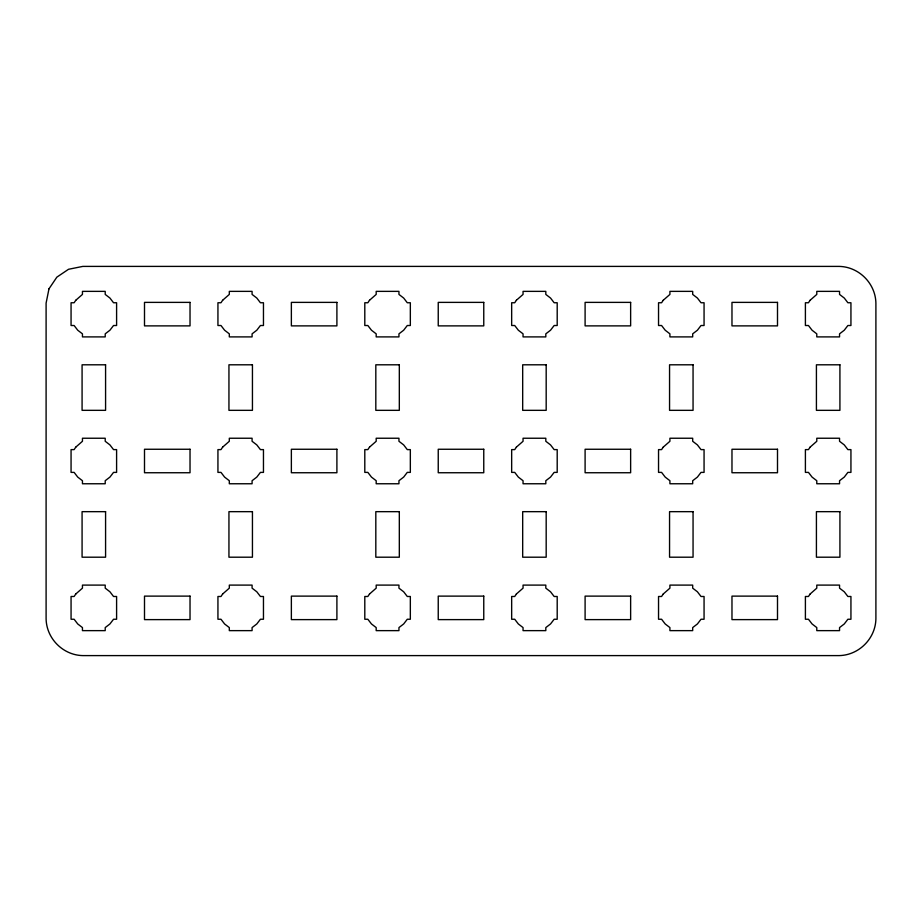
<?xml version="1.0" encoding="UTF-8"?>
<svg xmlns="http://www.w3.org/2000/svg" width="922" height="922" viewBox="0 0 922 922"><rect width="100%" height="100%" fill="white"/><g stroke="black" fill="none" stroke-linecap="round" stroke-linejoin="round"><path stroke-width="1.38" d="M48.981 288.828L46.1 303.119L46.1 618.881C46.492 638.623 63.076 655.208 82.819 655.6L839.181 655.6C858.924 655.208 875.508 638.623 875.9 618.881L875.9 303.119C875.508 283.377 858.924 266.792 839.181 266.4L82.819 266.4L68.528 269.282L56.853 277.153L48.981 288.828M75.777 300.272L74.117 302.75L71.063 302.75L71.063 325.512L74.117 325.512L77.736 330.226L82.45 333.845L82.45 336.899L105.212 336.899L105.212 333.845L109.925 330.226L113.544 325.512L116.598 325.512L116.598 302.75L113.544 302.75L109.925 298.037L105.212 294.418L105.212 291.364L82.45 291.364L82.45 294.418L75.777 300.272M75.777 447.135L74.117 449.613L71.063 449.613L71.063 472.387L74.117 472.387L77.736 477.1L82.45 480.719L82.45 483.762L105.212 483.762L105.212 480.719L109.925 477.1L113.544 472.387L116.598 472.387L116.598 449.613L113.544 449.613L109.925 444.9L105.212 441.281L105.212 438.238L82.45 438.238L82.45 441.281L75.777 447.135M222.64 300.272L220.98 302.75L217.938 302.75L217.938 325.512L220.98 325.512L224.599 330.226L229.313 333.845L229.313 336.899L252.086 336.899L252.086 333.845L256.8 330.226L260.419 325.512L263.462 325.512L263.462 302.75L260.419 302.75L256.8 298.037L252.086 294.418L252.086 291.364L229.313 291.364L229.313 294.418L222.64 300.272M75.777 594.01L74.117 596.488L71.063 596.488L71.063 619.25L74.117 619.25L77.736 623.964L82.45 627.582L82.45 630.636L105.212 630.636L105.212 627.582L109.925 623.964L113.544 619.25L116.598 619.25L116.598 596.488L113.544 596.488L109.925 591.774L105.212 588.155L105.212 585.101L82.45 585.101L82.45 588.155L75.777 594.01M222.64 447.135L220.98 449.613L217.938 449.613L217.938 472.387L220.98 472.387L224.599 477.1L229.313 480.719L229.313 483.762L252.086 483.762L252.086 480.719L256.8 477.1L260.419 472.387L263.462 472.387L263.462 449.613L260.419 449.613L256.8 444.9L252.086 441.281L252.086 438.238L229.313 438.238L229.313 441.281L222.64 447.135M369.515 300.272L367.843 302.75L364.801 302.75L364.801 325.512L367.843 325.512L371.474 330.226L376.188 333.845L376.188 336.899L398.949 336.899L398.949 333.845L403.663 330.226L407.282 325.512L410.336 325.512L410.336 302.75L407.282 302.75L403.663 298.037L398.949 294.418L398.949 291.364L376.188 291.364L376.188 294.418L369.515 300.272M222.64 594.01L220.98 596.488L217.938 596.488L217.938 619.25L220.98 619.25L224.599 623.964L229.313 627.582L229.313 630.636L252.086 630.636L252.086 627.582L256.8 623.964L260.419 619.25L263.462 619.25L263.462 596.488L260.419 596.488L256.8 591.774L252.086 588.155L252.086 585.101L229.313 585.101L229.313 588.155L222.64 594.01M369.515 447.135L367.843 449.613L364.801 449.613L364.801 472.387L367.843 472.387L371.474 477.1L376.188 480.719L376.188 483.762L398.949 483.762L398.949 480.719L403.663 477.1L407.282 472.387L410.336 472.387L410.336 449.613L407.282 449.613L403.663 444.9L398.949 441.281L398.949 438.238L376.188 438.238L376.188 441.281L369.515 447.135M516.378 300.272L514.718 302.75L511.664 302.75L511.664 325.512L514.718 325.512L518.337 330.226L523.051 333.845L523.051 336.899L545.812 336.899L545.812 333.845L550.526 330.226L554.157 325.512L557.199 325.512L557.199 302.75L554.157 302.75L550.526 298.037L545.812 294.418L545.812 291.364L523.051 291.364L523.051 294.418L516.378 300.272M369.515 594.01L367.843 596.488L364.801 596.488L364.801 619.25L367.843 619.25L371.474 623.964L376.188 627.582L376.188 630.636L398.949 630.636L398.949 627.582L403.663 623.964L407.282 619.25L410.336 619.25L410.336 596.488L407.282 596.488L403.663 591.774L398.949 588.155L398.949 585.101L376.188 585.101L376.188 588.155L369.515 594.01M516.378 447.135L514.718 449.613L511.664 449.613L511.664 472.387L514.718 472.387L518.337 477.1L523.051 480.719L523.051 483.762L545.812 483.762L545.812 480.719L550.526 477.1L554.157 472.387L557.199 472.387L557.199 449.613L554.157 449.613L550.526 444.9L545.812 441.281L545.812 438.238L523.051 438.238L523.051 441.281L516.378 447.135M663.241 300.272L661.581 302.75L658.538 302.75L658.538 325.512L661.581 325.512L665.2 330.226L669.914 333.845L669.914 336.899L692.687 336.899L692.687 333.845L697.401 330.226L701.02 325.512L704.062 325.512L704.062 302.75L701.02 302.75L697.401 298.037L692.687 294.418L692.687 291.364L669.914 291.364L669.914 294.418L663.241 300.272M516.378 594.01L514.718 596.488L511.664 596.488L511.664 619.25L514.718 619.25L518.337 623.964L523.051 627.582L523.051 630.636L545.812 630.636L545.812 627.582L550.526 623.964L554.157 619.25L557.199 619.25L557.199 596.488L554.157 596.488L550.526 591.774L545.812 588.155L545.812 585.101L523.051 585.101L523.051 588.155L516.378 594.01M663.241 447.135L661.581 449.613L658.538 449.613L658.538 472.387L661.581 472.387L665.2 477.1L669.914 480.719L669.914 483.762L692.687 483.762L692.687 480.719L697.401 477.1L701.02 472.387L704.062 472.387L704.062 449.613L701.02 449.613L697.401 444.9L692.687 441.281L692.687 438.238L669.914 438.238L669.914 441.281L663.241 447.135M810.115 300.272L808.456 302.75L805.402 302.75L805.402 325.512L808.456 325.512L812.075 330.226L816.788 333.845L816.788 336.899L839.55 336.899L839.55 333.845L844.264 330.226L847.883 325.512L850.937 325.512L850.937 302.75L847.883 302.75L844.264 298.037L839.55 294.418L839.55 291.364L816.788 291.364L816.788 294.418L810.115 300.272M663.241 594.01L661.581 596.488L658.538 596.488L658.538 619.25L661.581 619.25L665.2 623.964L669.914 627.582L669.914 630.636L692.687 630.636L692.687 627.582L697.401 623.964L701.02 619.25L704.062 619.25L704.062 596.488L701.02 596.488L697.401 591.774L692.687 588.155L692.687 585.101L669.914 585.101L669.914 588.155L663.241 594.01M810.115 447.135L808.456 449.613L805.402 449.613L805.402 472.387L808.456 472.387L812.075 477.1L816.788 480.719L816.788 483.762L839.55 483.762L839.55 480.719L844.264 477.1L847.883 472.387L850.937 472.387L850.937 449.613L847.883 449.613L844.264 444.9L839.55 441.281L839.55 438.238L816.788 438.238L816.788 441.281L810.115 447.135M810.115 594.01L808.456 596.488L805.402 596.488L805.402 619.25L808.456 619.25L812.075 623.964L816.788 627.582L816.788 630.636L839.55 630.636L839.55 627.582L844.264 623.964L847.883 619.25L850.937 619.25L850.937 596.488L847.883 596.488L844.264 591.774L839.55 588.155L839.55 585.101L816.788 585.101L816.788 588.155L810.115 594.01M190.024 302.381L144.5 302.381L144.5 325.881L190.024 325.881L190.024 302.381M336.899 302.381L291.364 302.381L291.364 325.881L336.899 325.881L336.899 302.381M483.762 302.381L438.238 302.381L438.238 325.881L483.762 325.881L483.762 302.381M630.636 302.381L585.101 302.381L585.101 325.881L630.636 325.881L630.636 302.381M777.5 302.381L731.976 302.381L731.976 325.881L777.5 325.881L777.5 302.381M105.581 364.801L82.081 364.801L82.081 410.336L105.581 410.336L105.581 364.801M252.444 364.801L228.944 364.801L228.944 410.336L252.444 410.336L252.444 364.801M399.318 364.801L375.819 364.801L375.819 410.336L399.318 410.336L399.318 364.801M546.181 364.801L522.682 364.801L522.682 410.336L546.181 410.336L546.181 364.801M693.056 364.801L669.556 364.801L669.556 410.336L693.056 410.336L693.056 364.801M839.919 364.801L816.419 364.801L816.419 410.336L839.919 410.336L839.919 364.801M190.024 449.256L144.5 449.256L144.5 472.744L190.024 472.744L190.024 449.256M336.899 449.256L291.364 449.256L291.364 472.744L336.899 472.744L336.899 449.256M483.762 449.256L438.238 449.256L438.238 472.744L483.762 472.744L483.762 449.256M630.636 449.256L585.101 449.256L585.101 472.744L630.636 472.744L630.636 449.256M777.5 449.256L731.976 449.256L731.976 472.744L777.5 472.744L777.5 449.256M105.581 511.664L82.081 511.664L82.081 557.199L105.581 557.199L105.581 511.664M252.444 511.664L228.944 511.664L228.944 557.199L252.444 557.199L252.444 511.664M399.318 511.664L375.819 511.664L375.819 557.199L399.318 557.199L399.318 511.664M546.181 511.664L522.682 511.664L522.682 557.199L546.181 557.199L546.181 511.664M693.056 511.664L669.556 511.664L669.556 557.199L693.056 557.199L693.056 511.664M839.919 511.664L816.419 511.664L816.419 557.199L839.919 557.199L839.919 511.664M190.024 596.119L144.5 596.119L144.5 619.619L190.024 619.619L190.024 596.119M336.899 596.119L291.364 596.119L291.364 619.619L336.899 619.619L336.899 596.119M483.762 596.119L438.238 596.119L438.238 619.619L483.762 619.619L483.762 596.119M630.636 596.119L585.101 596.119L585.101 619.619L630.636 619.619L630.636 596.119M777.5 596.119L731.976 596.119L731.976 619.619L777.5 619.619L777.5 596.119"/></g></svg>
